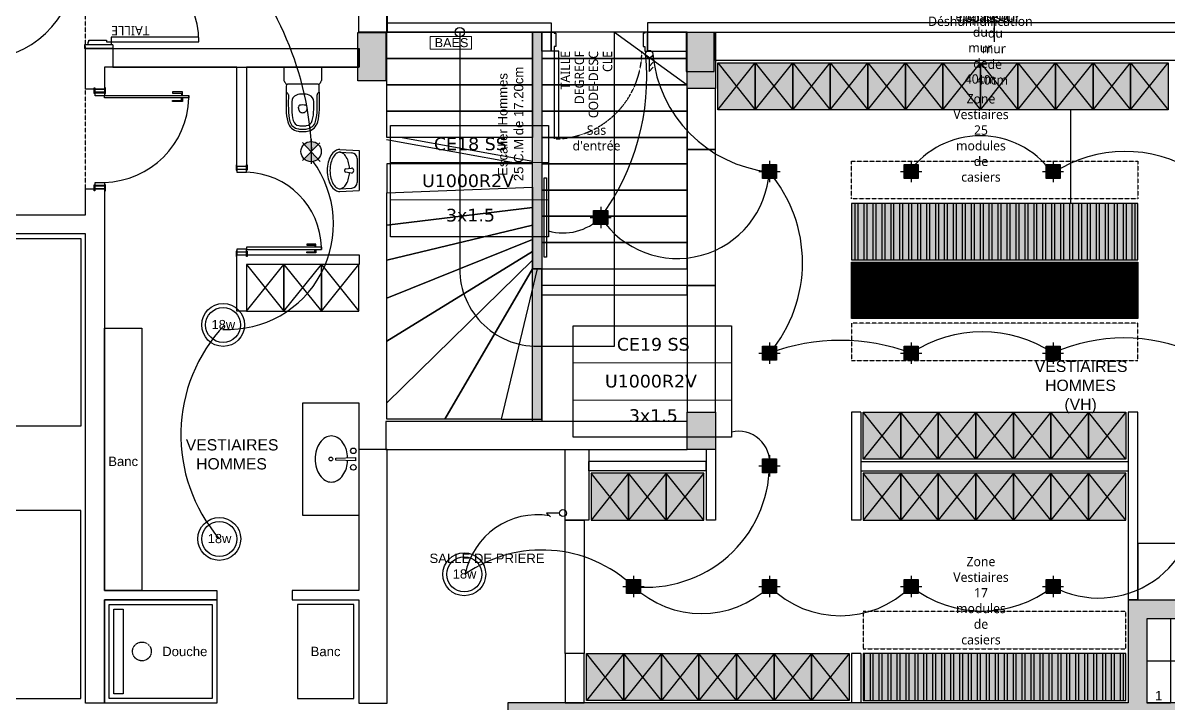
# Model space of a CAD drawing. Header units: millimetres. Extents: x 31778 to 54642, y 18502 to 28743.
# Drawn here: x 36589 to 37809, y 19687 to 20412 of the extents above; entities that cross this region are included whole.
import ezdxf
from ezdxf.enums import TextEntityAlignment as Align

# ---------------------------------------------------------------- set-up
doc = ezdxf.new("R2010")
doc.units = ezdxf.units.MM
doc.set_wipeout_variables(frame=1)
for name, pattern in [('ACAD_ISO03W100', [30, 12, -18]), ('CACHE', [0.375, 0.25, -0.125]), ('DASHED2', [0.375, 0.25, -0.125]), ('PROJECTION', [0.375, 0.25, -0.125])]:
    doc.linetypes.add(name, pattern=pattern)
doc.layers.add('A-ANNO-050-LEGN', color=4, linetype='Continuous', lineweight=5)
doc.layers.add('STRUCTURE POUTRES', color=5, linetype='ACAD_ISO03W100', lineweight=20)
for name, color, linetype in [('BS', 1, 'Continuous'), ('CIRCUITS ECLAIRAGE', 1, 'Continuous'), ('eclairage vision', 1, 'Continuous'), ('MUR BAS', 7, 'Continuous'), ('Plan Archi', 8, 'Continuous')]:
    doc.layers.add(name, color=color, linetype=linetype)
doc.styles.add('0-TEXT-ANNO', font='', dxfattribs={"height": 2.5})
doc.styles.add('0-TEXT-BASE', font='')
doc.styles.get("Standard").update_dxf_attribs({"font": 'arial.ttf'})
doc.styles.add('STD', font='arial.ttf')
doc.styles.add('Verdana', font='verdana.ttf')
doc.styles.get('0-TEXT-ANNO').set_extended_font_data('Roboto Light')
doc.styles.get('0-TEXT-BASE').set_extended_font_data('Roboto Light')

# ---------------------------------------------------------------- blocks, each defined once
blk = doc.blocks.new('RANG_VEST')
at = {"true_color": 0xffffff}
h = blk.add_hatch(color=7, dxfattribs=at)
h.dxf.hatch_style = 1
h.paths.add_polyline_path([(0.5, -0.4), (0.5, 0), (0, 0), (0, -0.4)])
blk.add_lwpolyline([(0.5, -0.4), (0.5, 0), (0, 0), (0, -0.4)], close=True)
blk.add_lwpolyline([(0, 0), (0.5, -0.4), (0.5, 0), (0, -0.4)])
blk = doc.blocks.new('SPOT-NORMAL')
at = {"true_color": 0xffffff}
h = blk.add_hatch(color=7, dxfattribs=at)
h.dxf.hatch_style = 1
h.paths.add_polyline_path([(-0.075, 0.075), (0.075, 0.075), (0.075, -0.075), (-0.075, -0.075)])
h = blk.add_hatch(color=256)
h.dxf.hatch_style = 1
edge = h.paths.add_edge_path()
edge.add_arc((0, 0), 0.0273, 0, 360)
for points in [[(-0.113, 0), (0.113, 0)], [(0, 0.113), (0, -0.113)]]:
    blk.add_lwpolyline(points)
at = {"flags": 128}
for points in [[(-0.075, 0.075), (0.075, 0.075), (0.075, -0.075), (-0.075, -0.075)], [(-0.061, 0.061), (0.061, 0.061), (0.061, -0.061), (-0.061, -0.061)]]:
    blk.add_lwpolyline(points, close=True, dxfattribs=at)
blk.add_circle((0, 0), 0.0273)
blk = doc.blocks.new('18w')
at = {"layer": 'MUR BAS', "color": 1}
for radius in [46.6, 38.1]:
    blk.add_circle((54837.7, -12071.2), radius, dxfattribs=at)
at = {"layer": 'MUR BAS', "color": 1, "insert": (54812.6, -12060.4), "char_height": 20, "attachment_point": 1}
blk.add_mtext_dynamic_manual_height_columns('18w', width=53.485, gutter_width=100, heights=[0], dxfattribs=at)
blk = doc.blocks.new('etanche')
at = {"layer": 'eclairage vision'}
h = blk.add_hatch(color=3, dxfattribs=at)
h.paths.add_polyline_path([(54736.2, -12067.7), (54736.2, -12078.5), (54736.2, -12078.6), (54743.8, -12070.9, 0.196209)])
h.paths.add_polyline_path([(54736.2, -12067.7, 0.190517), (54728.8, -12070.6), (54736.2, -12078.5)])
h.paths.add_polyline_path([(54736.1, -12089.4, 0.192665), (54743.6, -12086.4), (54736.2, -12078.6), (54736.2, -12078.6)])
h.paths.add_polyline_path([(54736.2, -12078.6), (54728.6, -12086.3, 0.194568), (54736.1, -12089.4)])
at = {"layer": 'eclairage vision', "color": 3}
for p, q in [((54745.4, -12069.3), (54727, -12087.9)), ((54727.1, -12068.8), (54746, -12089)), ((54736.2, -12065.5), (54736.1, -12091.6))]:
    blk.add_line(p, q, dxfattribs=at)
blk.add_circle((54736.2, -12078.6), 10.8, dxfattribs=at)
blk = doc.blocks.new('interrupteur simple allumage')
at = {"color": 3}
for p, q in [((0, -27473), (-13941, -42319)), ((0, -73626), (0, -27473))]:
    blk.add_line(p, q, dxfattribs=at)
blk.add_circle((0, -85871), 12245, dxfattribs=at)
blk = doc.blocks.new('BS')
at = {"layer": 'BS', "color": 5, "lineweight": 20}
blk.add_lwpolyline([(-0.073, 0.734), (0.373, 0.734), (0.373, -0.74), (-0.073, -0.74)], close=True, dxfattribs=at)
at = {"layer": 'BS', "insert": (-0.014, -0.574), "char_height": 0.3211, "width": 1.19868, "attachment_point": 1, "rotation": 90, "style": 'STD'}
blk.add_mtext('BAES', dxfattribs=at)
blk = doc.blocks.new('ETIQ ECL')
at = {"color": 6, "linetype": 'ByBlock'}
blk.add_lwpolyline([(-28.09, 19.8), (28.09, 19.8), (28.09, -19.8), (-28.09, -19.8)], close=True, dxfattribs=at)
at = {"layer": 'STRUCTURE POUTRES', "color": 6, "linetype": 'ByBlock'}
for points in [[(-28.09, 19.8), (28.09, 19.8), (28.09, 6.6), (-28.09, 6.6)], [(-28.09, 6.6), (28.09, 6.6), (28.09, -6.6), (-28.09, -6.6)], [(-28.09, -6.6), (28.09, -6.6), (28.09, -19.8), (-28.09, -19.8)]]:
    blk.add_lwpolyline(points, close=True, dxfattribs=at)
at = {"layer": 'STRUCTURE POUTRES', "color": 6, "linetype": 'ByBlock', "style": 'Verdana'}
for tag, p in [('CIRCUIT', (0.33, 10.99)), ('CABLE', (-0.49, -2.08)), ('SECTION', (0.37, -14.32))]:
    blk.add_attdef(tag, text='', height=4.5, dxfattribs=at).set_placement(p, align=Align.CENTER)
blk = doc.blocks.new('interrupteur double allumage')
at = {"color": 3}
for p, q in [((0, -22224), (-14057, -37194)), ((0, -38373), (-14057, -53343)), ((0, -68763), (0, -22224))]:
    blk.add_line(p, q, dxfattribs=at)
blk.add_circle((0, -81109), 12347, dxfattribs=at)

msp = doc.modelspace()

# ---------------------------------------------------------------- hatches: boundary and pattern name
at = {"layer": 'Plan Archi'}
h = msp.add_hatch(color=256, dxfattribs=at)
h.dxf.hatch_style = 1
h.paths.add_polyline_path([(36975.508, 20401.33), (36975.508, 20349.83), (36945.508, 20349.83), (36945.508, 20401.33)])
h = msp.add_hatch(color=256, dxfattribs=at)
h.dxf.hatch_style = 1
h.paths.add_polyline_path([(37131.66, 20401.574), (37141.66, 20401.574), (37141.66, 20149.574), (37131.66, 20149.574)])
h = msp.add_hatch(color=256, dxfattribs=at)
h.dxf.hatch_style = 1
h.paths.add_polyline_path([(37295.508, 20401.33), (37295.508, 20359.83), (37325.508, 20359.83), (37325.508, 20401.33)])
h = msp.add_hatch(color=252, dxfattribs=at)
h.dxf.hatch_style = 1
h.paths.add_polyline_path([(37296.66, 20401.574), (37326.66, 20401.574), (37326.66, 20341.574), (37296.66, 20341.574)])
at = {"layer": 'Plan Archi', "true_color": 0xffffff}
h = msp.add_hatch(color=7, dxfattribs=at)
h.dxf.hatch_style = 1
h.paths.add_polyline_path([(37471.669, 20219.283), (37471.669, 20159.283), (37776.669, 20159.283), (37776.669, 20219.283)])
at = {"layer": 'Plan Archi'}
h = msp.add_hatch(dxfattribs=at)
h.set_pattern_fill('ANSI32', color=256, angle=45)
h.set_pattern_definition([(90, (37656.67, 20169.283), (-9.525, 0), []), (90, (37659.845, 20172.458), (-9.525, 0), [])])
h.paths.add_polyline_path([(37471.669, 20219.283), (37471.669, 20159.283), (37776.669, 20159.283), (37776.669, 20219.283)])
h = msp.add_hatch(color=256, dxfattribs=at)
h.dxf.hatch_style = 1
h.paths.add_polyline_path([(37131.66, 20149.574), (37141.66, 20149.574), (37141.66, 19986.992), (37131.66, 19986.992)])
at = {"layer": 'Plan Archi', "true_color": 0xffffff}
h = msp.add_hatch(color=7, dxfattribs=at)
h.dxf.hatch_style = 1
h.paths.add_polyline_path([(37471.669, 20096.783), (37471.669, 20156.783), (37776.669, 20156.783), (37776.669, 20096.783)])
at = {"layer": 'Plan Archi'}
h = msp.add_hatch(dxfattribs=at)
h.set_pattern_fill('ANSI32', color=256, scale=0.01, angle=45)
h.set_pattern_definition([(90, (-38420.91723, -5836.34113), (-0.09525, 0), []), (90, (-38420.88548, -5836.30938), (-0.09525, 0), [])])
h.paths.add_polyline_path([(37471.669, 20096.783), (37471.669, 20156.783), (37776.669, 20156.783), (37776.669, 20096.783)])
h = msp.add_hatch(color=252, dxfattribs=at)
h.dxf.hatch_style = 1
h.paths.add_polyline_path([(37296.66, 19996.992), (37326.66, 19996.992), (37326.66, 19956.992), (37296.66, 19956.992)])
h = msp.add_hatch(color=252, dxfattribs=at)
h.dxf.hatch_style = 1
h.paths.add_polyline_path([(38621.669, 19797.01), (37766.669, 19797.01), (37766.669, 19687.189), (37105.534, 19687.189), (37105.534, 19657.189), (38621.669, 19657.189), (38621.669, 19687.189), (37786.669, 19687.189), (37786.669, 19777.01), (38621.669, 19777.01)])
at = {"layer": 'Plan Archi', "true_color": 0xffffff}
h = msp.add_hatch(color=7, dxfattribs=at)
h.dxf.hatch_style = 1
h.paths.add_polyline_path([(37484.169, 19739.689), (37484.169, 19689.689), (37764.169, 19689.689), (37764.169, 19739.689)])
at = {"layer": 'Plan Archi'}
h = msp.add_hatch(dxfattribs=at)
h.set_pattern_fill('ANSI32', color=256, angle=45)
h.set_pattern_definition([(90, (37644.17, 19689.689), (-9.525, 0), []), (90, (37647.345, 19692.864), (-9.525, 0), [])])
h.paths.add_polyline_path([(37484.169, 19739.689), (37484.169, 19689.689), (37764.169, 19689.689), (37764.169, 19739.689)])

# ---------------------------------------------------------------- linework, layer by layer
at = {"layer": 'CIRCUITS ECLAIRAGE', "color": 6}
for centre, radius, start, end in [((36552.393, 20259.906), 344.628, 2.591154, 43.315065), ((36541.06, 20476.061), 104.209, 255.377963, 340.334644), ((37002.326, 20353.393), 251.101, 323.587159, 5.721973), ((37398.601, 20391.55), 139.291, 185.486519, 263.913899), ((37608.982, 20197.04), 94.234, 36.692622, 143.307378), ((37763.42, 20134.159), 140.459, 57.822882, 122.920238), ((36807.206, 20197.452), 112.435, 267.281195, 36.572471), ((37286.003, 20258.586), 97.987, 213.614668, 356.757497), ((37269.833, 20156.103), 149.645, 319.876406, 40.376387), ((37164.146, 20245.112), 57.296, 254.454107, 314.635405), ((36927.468, 19972.799), 170.48, 136.704234, 220.581324), ((37610.945, 19945.653), 136.779, 56.465697, 123.534303), ((37459.822, 19858.202), 215.168, 69.440777, 110.559223), ((37762.069, 19893.528), 182.514, 65.543374, 114.456626), ((37351.493, 19943.525), 32.982, 353.450768, 103.646942), ((37253.225, 19941.528), 131.047, 263.932364, 359.228246), ((37137.082, 19809.045), 78.596, 80.612751, 168.844422), ((37141.694, 19707.933), 142.157, 46.59736, 125.090742), ((37311.817, 19888.049), 105.6, 226.684404, 313.315571), ((37459.822, 19887.481), 107.359, 225.265283, 314.734717), ((37610.945, 19907.336), 122.265, 231.828478, 308.171522)]:
    msp.add_arc(centre, radius, start, end, dxfattribs=at)
at = {"layer": 'Plan Archi'}
for p, q in [((36946.632, 20401.33), (36946.632, 20581.33)), ((36946.817, 20401.571), (36946.817, 20581.571)), ((36976.632, 20401.33), (36976.632, 20581.33)), ((36976.817, 20581.571), (36976.817, 20401.571)), ((36976.817, 20401.574), (36976.817, 20411.574)), ((36976.817, 20411.574), (37151.66, 20411.574)), ((37151.66, 20411.574), (37151.66, 20401.574)), ((38101.669, 20411.574), (37254.46, 20411.574)), ((37254.46, 20411.574), (37254.46, 20401.574)), ((37624.129, 20391.574), (37624.129, 20417.149)), ((36976.817, 20401.571), (36946.817, 20401.571)), ((37151.66, 20401.574), (36976.817, 20401.574)), ((37141.66, 20401.574), (37151.66, 20401.574)), ((37141.66, 20381.574), (37141.66, 20401.574)), ((37151.66, 20401.574), (37151.66, 20381.574)), ((37254.46, 20401.574), (38091.669, 20401.574)), ((37296.66, 20401.574), (37254.46, 20401.574)), ((37254.46, 20401.574), (37254.46, 20381.574)), ((37296.66, 20381.574), (37296.66, 20401.574)), ((37326.66, 20401.574), (37884.129, 20401.574)), ((37326.66, 20371.574), (37326.66, 20401.574)), ((36654.384, 20388.34), (36654.384, 20384.34)), ((36655.508, 20340.857), (36655.508, 20384.34)), ((36655.508, 20384.34), (36946.898, 20384.34)), ((36681.508, 20388.34), (36659.508, 20388.34)), ((36684.384, 20388.34), (36684.384, 20384.34)), ((36684.384, 20384.33), (36946.632, 20384.33)), ((36946.898, 20384.34), (36946.898, 20364.34)), ((37151.66, 20381.574), (37141.66, 20381.574)), ((37254.46, 20381.574), (37296.66, 20381.574)), ((37884.129, 20371.574), (37326.66, 20371.574)), ((36816.817, 20364.34), (36675.508, 20364.34)), ((36816.817, 20364.34), (36675.508, 20364.34)), ((36675.508, 20364.34), (36675.508, 20340.857)), ((36684.384, 20364.33), (36946.632, 20364.33)), ((36816.817, 20258.634), (36816.817, 20364.34)), ((36826.817, 20364.34), (36826.817, 20258.634)), ((36946.898, 20364.34), (36826.817, 20364.34)), ((36866.898, 20364.34), (36866.898, 20350.24)), ((36866.898, 20364.34), (36906.898, 20364.34)), ((36906.898, 20364.34), (36906.898, 20350.24)), ((36903.298, 20346.34), (36870.498, 20346.34)), ((36675.508, 20340.857), (36655.508, 20340.857)), ((36664.439, 20336.271), (36664.439, 20342.539)), ((36664.439, 20342.539), (36665.355, 20342.539)), ((36665.355, 20336.271), (36664.439, 20336.271)), ((36665.355, 20342.539), (36665.355, 20336.271)), ((36665.508, 20337.647), (36665.508, 20340.857)), ((36665.508, 20340.857), (36675.508, 20340.857)), ((36675.508, 20337.647), (36665.508, 20337.647)), ((36665.508, 20333.978), (36665.508, 20337.188)), ((36665.508, 20337.188), (36675.508, 20337.188)), ((36675.508, 20333.978), (36665.508, 20333.978)), ((36675.508, 20340.857), (36675.508, 20333.978)), ((36675.508, 20340.704), (36675.508, 20336.424)), ((36675.508, 20337.188), (36675.508, 20333.978)), ((36675.508, 20334.298), (36765.52, 20334.298)), ((36675.508, 20331.656), (36675.508, 20334.298)), ((36676.577, 20342.539), (36675.661, 20342.539)), ((36675.661, 20342.539), (36675.661, 20336.271)), ((36675.661, 20336.271), (36676.577, 20336.271)), ((36676.577, 20336.271), (36676.577, 20342.539)), ((36758.806, 20338.254), (36748.079, 20338.254)), ((36748.079, 20338.254), (36748.079, 20336.882)), ((36748.079, 20336.882), (36757.677, 20336.882)), ((36757.677, 20336.882), (36757.677, 20334.379)), ((36758.806, 20334.46), (36758.806, 20338.254)), ((36765.52, 20334.298), (36765.52, 20331.656)), ((36765.52, 20331.656), (36765.52, 20334.298)), ((36871.012, 20336.44), (36869.258, 20338.193)), ((36902.785, 20336.44), (36904.538, 20338.193)), ((37326.66, 20341.574), (37296.66, 20341.574)), ((37296.66, 20341.574), (37296.66, 20276.574)), ((37326.66, 20276.574), (37326.66, 20341.574)), ((36765.52, 20331.656), (36675.508, 20331.656)), ((36748.079, 20329.072), (36757.677, 20329.072)), ((36748.079, 20327.7), (36748.079, 20329.072)), ((36758.806, 20327.7), (36748.079, 20327.7)), ((36757.677, 20329.072), (36757.677, 20331.575)), ((36758.806, 20331.494), (36758.806, 20327.7)), ((36882.198, 20320.64), (36882.198, 20321.91)), ((36891.598, 20320.64), (36891.598, 20321.91)), ((37705.001, 20319.074), (37705.001, 20219.283)), ((36926.365, 20276.84), (36946.898, 20275.705)), ((36926.365, 20273.84), (36939.229, 20273.129)), ((36946.898, 20275.705), (36946.898, 20232.975)), ((37296.66, 20276.574), (37326.66, 20276.574)), ((37326.66, 20276.574), (37296.66, 20276.574)), ((37296.66, 20276.574), (37296.66, 20131.992)), ((37326.66, 20131.992), (37326.66, 20276.574)), ((36816.681, 20260.4), (36815.866, 20260.4)), ((36815.866, 20260.4), (36815.866, 20254.829)), ((36816.681, 20254.829), (36816.681, 20260.4)), ((36826.953, 20260.4), (36827.767, 20260.4)), ((36826.953, 20254.829), (36826.953, 20260.4)), ((36827.767, 20260.4), (36827.767, 20254.829)), ((36944.898, 20267.138), (36944.898, 20241.542)), ((36815.866, 20254.829), (36816.681, 20254.829)), ((36826.817, 20258.634), (36816.817, 20258.634)), ((36826.817, 20258.634), (36816.817, 20258.634)), ((36816.817, 20258.634), (36816.817, 20255.78)), ((36816.817, 20255.78), (36826.817, 20255.78)), ((36826.817, 20255.372), (36816.817, 20255.372)), ((36816.817, 20255.372), (36816.817, 20252.519)), ((36816.817, 20252.519), (36826.817, 20252.519)), ((36826.817, 20255.78), (36826.817, 20258.634)), ((36826.817, 20252.519), (36826.817, 20255.372)), ((36827.767, 20254.829), (36826.953, 20254.829)), ((36931.61, 20253.626), (36931.61, 20255.111)), ((36938.705, 20251.677), (36932.458, 20252.638)), ((36932.467, 20256.101), (36938.705, 20257.003)), ((36946.898, 20254.341), (36946.898, 20254.341)), ((36946.898, 20254.341), (36946.898, 20254.341)), ((36946.899, 20254.341), (36946.898, 20254.341)), ((36946.899, 20254.341), (36946.898, 20254.341)), ((36946.899, 20254.341), (36946.898, 20254.341)), ((36946.898, 20254.341), (36946.898, 20254.341)), ((36946.899, 20254.341), (36946.898, 20254.341)), ((36946.899, 20254.341), (36946.898, 20254.341)), ((36946.898, 20254.341), (36946.898, 20254.341)), ((36946.898, 20254.341), (36946.898, 20254.341)), ((36946.898, 20254.341), (36946.898, 20254.341)), ((36946.898, 20254.341), (36946.898, 20254.341)), ((36946.898, 20254.341), (36946.898, 20254.341)), ((36946.898, 20254.341), (36946.898, 20254.341)), ((36946.898, 20254.341), (36946.898, 20254.341)), ((36946.898, 20254.341), (36946.898, 20254.341)), ((36946.898, 20254.341), (36946.898, 20254.341)), ((36946.898, 20254.341), (36946.898, 20254.341)), ((36946.898, 20254.341), (36946.898, 20254.341)), ((36946.898, 20254.341), (36946.898, 20254.341)), ((36946.898, 20254.341), (36946.898, 20254.341)), ((36946.898, 20254.341), (36946.898, 20254.341)), ((36946.898, 20254.341), (36946.898, 20254.341)), ((36946.898, 20254.341), (36946.898, 20254.341)), ((36946.898, 20254.341), (36946.898, 20254.34)), ((36946.898, 20254.341), (36946.898, 20254.34)), ((36946.898, 20254.34), (36946.898, 20254.341)), ((36946.898, 20254.341), (36946.898, 20254.341)), ((36946.898, 20254.341), (36946.898, 20254.341)), ((36946.899, 20254.34), (36946.898, 20254.34)), ((36946.899, 20254.34), (36946.898, 20254.34)), ((36946.898, 20254.34), (36946.898, 20254.34)), ((36946.898, 20254.34), (36946.898, 20254.34)), ((36946.898, 20254.34), (36946.898, 20254.34)), ((36946.898, 20254.34), (36946.898, 20254.34)), ((36946.898, 20254.34), (36946.898, 20254.34)), ((36946.899, 20254.34), (36946.898, 20254.34)), ((36946.898, 20254.34), (36946.898, 20254.34)), ((36946.898, 20254.34), (36946.898, 20254.34)), ((36946.898, 20254.34), (36946.898, 20254.34)), ((36946.898, 20254.34), (36946.898, 20254.34)), ((36946.898, 20254.34), (36946.898, 20254.34)), ((36946.898, 20254.34), (36946.898, 20254.34)), ((36946.899, 20254.341), (36946.899, 20254.341)), ((36946.899, 20254.341), (36946.899, 20254.341)), ((36946.899, 20254.341), (36946.899, 20254.341)), ((36946.899, 20254.341), (36946.899, 20254.341)), ((36946.899, 20254.341), (36946.899, 20254.341)), ((36946.899, 20254.341), (36946.899, 20254.34)), ((36946.899, 20254.341), (36946.899, 20254.341)), ((36946.899, 20254.34), (36946.899, 20254.34)), ((36655.508, 20207.007), (36655.508, 20234.776)), ((36655.508, 20234.776), (36675.508, 20234.776)), ((36664.439, 20232.789), (36664.439, 20239.057)), ((36664.439, 20239.057), (36665.355, 20239.057)), ((36665.355, 20239.057), (36665.355, 20232.789)), ((36665.508, 20238.446), (36665.508, 20241.656)), ((36665.508, 20241.656), (36675.508, 20241.656)), ((36675.508, 20238.446), (36665.508, 20238.446)), ((36665.508, 20234.776), (36665.508, 20237.987)), ((36665.508, 20237.987), (36675.508, 20237.987)), ((36675.508, 20234.776), (36665.508, 20234.776)), ((36675.508, 20241.656), (36675.508, 20238.446)), ((36675.508, 20237.987), (36675.508, 20234.776)), ((36675.508, 20234.776), (36675.508, 19807.007)), ((36676.577, 20239.057), (36675.661, 20239.057)), ((36675.661, 20239.057), (36675.661, 20232.789)), ((36676.577, 20232.789), (36676.577, 20239.057)), ((36926.365, 20234.84), (36939.229, 20235.551)), ((37144.16, 20246.574), (37146.66, 20246.574)), ((37144.16, 20161.992), (37144.16, 20246.574)), ((37146.66, 20246.574), (37146.66, 20161.992)), ((36665.355, 20232.789), (36664.439, 20232.789)), ((36675.661, 20232.789), (36676.577, 20232.789)), ((36926.365, 20231.84), (36946.898, 20232.975)), ((36374.742, 20207.007), (36655.508, 20207.007)), ((36655.508, 20187.007), (36344.742, 20187.007)), ((36655.508, 19687.007), (36655.508, 20187.007)), ((36900.86, 20176.035), (36891.324, 20176.035)), ((36891.324, 20176.035), (36891.324, 20174.815)), ((36891.324, 20174.815), (36899.856, 20174.815)), ((36899.856, 20174.815), (36899.856, 20172.591)), ((36900.86, 20172.662), (36900.86, 20176.035)), ((36816.681, 20168.417), (36815.866, 20168.417)), ((36815.866, 20168.417), (36815.866, 20162.845)), ((36815.866, 20162.845), (36816.681, 20162.845)), ((36816.681, 20162.845), (36816.681, 20168.417)), ((36826.817, 20170.455), (36816.817, 20170.455)), ((36816.817, 20170.455), (36816.817, 20167.601)), ((36816.817, 20167.601), (36826.817, 20167.601)), ((36826.817, 20167.194), (36816.817, 20167.194)), ((36816.817, 20167.194), (36816.817, 20164.34)), ((36816.817, 20164.34), (36826.817, 20164.34)), ((36816.817, 20104.34), (36816.817, 20164.34)), ((36816.817, 20164.34), (36946.898, 20164.34)), ((36906.827, 20172.519), (36826.817, 20172.519)), ((36826.817, 20172.519), (36826.817, 20170.17)), ((36826.817, 20167.601), (36826.817, 20170.455)), ((36826.817, 20164.34), (36826.817, 20170.455)), ((36826.817, 20170.17), (36906.827, 20170.17)), ((36826.817, 20164.476), (36826.817, 20168.281)), ((36826.953, 20168.417), (36827.767, 20168.417)), ((36826.953, 20162.845), (36826.953, 20168.417)), ((36827.767, 20162.845), (36826.953, 20162.845)), ((36827.767, 20168.417), (36827.767, 20162.845)), ((36891.324, 20167.873), (36899.856, 20167.873)), ((36891.324, 20166.653), (36891.324, 20167.873)), ((36900.86, 20166.653), (36891.324, 20166.653)), ((36899.856, 20167.873), (36899.856, 20170.098)), ((36900.86, 20170.026), (36900.86, 20166.653)), ((36906.827, 20170.17), (36906.827, 20172.519)), ((36906.827, 20172.519), (36906.827, 20170.17)), ((36946.898, 20164.34), (36946.898, 20154.34)), ((37146.66, 20161.992), (37144.16, 20161.992)), ((36946.898, 20154.34), (36826.817, 20154.34)), ((36826.817, 20154.34), (36826.817, 20104.34)), ((37131.66, 20149.574), (37141.66, 20149.574)), ((37131.66, 19986.992), (37131.66, 20149.574)), ((37141.66, 20149.574), (37141.66, 19986.992)), ((37296.66, 20131.992), (37141.66, 20131.992)), ((37141.66, 20131.992), (37141.66, 20121.992)), ((37296.66, 20121.992), (37296.66, 20131.992)), ((37326.66, 20131.992), (37296.66, 20131.992)), ((37296.66, 20131.992), (37296.66, 19996.992)), ((37296.66, 20131.992), (37326.66, 20131.992)), ((37326.66, 19996.992), (37326.66, 20131.992)), ((37141.66, 20121.992), (37296.66, 20121.992)), ((36826.817, 20104.34), (36816.817, 20104.34)), ((36675.508, 19807.007), (36675.508, 20086.571)), ((36675.508, 20086.571), (36715.508, 20086.571)), ((36715.508, 20086.571), (36715.508, 19807.007)), ((36886.817, 19887.007), (36886.817, 20007.007)), ((36886.817, 20007.007), (36946.817, 20007.007)), ((36946.817, 20007.007), (36946.817, 19887.007)), ((37296.66, 19996.992), (37326.66, 19996.992)), ((37471.669, 19996.992), (37471.669, 19881.992)), ((37481.669, 19996.992), (37481.669, 19881.992)), ((37776.669, 19996.992), (37766.669, 19996.992)), ((37766.669, 19996.992), (37766.669, 19797.01)), ((37776.669, 19797.01), (37776.669, 19996.992)), ((37296.66, 19986.992), (36975.534, 19986.992)), ((36975.534, 19986.992), (36975.534, 19956.992)), ((37141.66, 19986.992), (37131.66, 19986.992)), ((37296.66, 19956.992), (37296.66, 19986.992)), ((36976.817, 19957.004), (36946.817, 19957.004)), ((36946.817, 19957.004), (36946.817, 19807.007)), ((36975.534, 19956.992), (37296.66, 19956.992)), ((36976.817, 19687.007), (36976.817, 19957.004)), ((37166.669, 19956.992), (37191.66, 19956.992)), ((37166.669, 19881.992), (37166.669, 19956.992)), ((37191.66, 19956.992), (37191.66, 19881.992)), ((37316.66, 19956.992), (37316.66, 19881.992)), ((37326.66, 19956.992), (37326.66, 19881.992)), ((36922.1, 19948.063), (36943.06, 19948.722)), ((36922.1, 19945.688), (36922.1, 19948.063)), ((36943.06, 19945.028), (36922.1, 19945.688)), ((36943.06, 19948.722), (36943.06, 19945.028)), ((37316.66, 19944.492), (37191.66, 19944.492)), ((37481.669, 19944.492), (37766.669, 19944.492)), ((37316.66, 19934.492), (37191.66, 19934.492)), ((37481.669, 19934.492), (37766.669, 19934.492)), ((36946.817, 19887.007), (36886.817, 19887.007)), ((37191.66, 19881.992), (37166.669, 19881.992)), ((37166.669, 19739.689), (37166.669, 19881.992)), ((37166.669, 19881.992), (37186.669, 19881.992)), ((37186.669, 19881.992), (37186.669, 19739.689)), ((36675.508, 19807.007), (36795.508, 19807.007)), ((36715.508, 19807.007), (36675.508, 19807.007)), ((36675.508, 19797.007), (36675.508, 19687.007)), ((36795.508, 19797.007), (36675.508, 19797.007)), ((36675.508, 19687.007), (36675.508, 19797.007)), ((36675.508, 19797.007), (36795.508, 19797.007)), ((36795.508, 19807.007), (36795.508, 19797.007)), ((36795.508, 19797.007), (36795.508, 19687.007)), ((36946.817, 19807.007), (36875.508, 19807.007)), ((36875.508, 19807.007), (36875.508, 19797.007)), ((36875.508, 19797.007), (36946.817, 19797.007)), ((36946.817, 19797.007), (36946.817, 19687.007)), ((37766.669, 19797.01), (37776.669, 19797.01)), ((36680.508, 19692.007), (36680.508, 19792.007)), ((36680.508, 19792.007), (36790.508, 19792.007)), ((36685.508, 19697.007), (36685.508, 19787.007)), ((36685.508, 19787.007), (36695.508, 19787.007)), ((36695.508, 19787.007), (36695.508, 19697.007)), ((36790.508, 19792.007), (36790.508, 19692.007)), ((36941.203, 19792.007), (36881.203, 19792.007)), ((36881.203, 19792.007), (36881.203, 19692.007)), ((36941.203, 19692.007), (36941.203, 19792.007)), ((37186.669, 19739.689), (37166.669, 19739.689)), ((37166.669, 19739.689), (37166.669, 19687.189)), ((37186.669, 19739.689), (37166.669, 19739.689)), ((37186.669, 19687.189), (37186.669, 19739.689)), ((37471.669, 19739.689), (37471.669, 19687.189)), ((37481.669, 19739.689), (37481.669, 19687.189)), ((36675.508, 19687.007), (36655.508, 19687.007)), ((36795.508, 19687.007), (36675.508, 19687.007)), ((36790.508, 19692.007), (36680.508, 19692.007)), ((36695.508, 19697.007), (36685.508, 19697.007)), ((36881.203, 19692.007), (36941.203, 19692.007)), ((36946.817, 19687.007), (36976.817, 19687.007)), ((37166.669, 19687.189), (37186.669, 19687.189))]:
    msp.add_line(p, q, dxfattribs=at)
at = {"layer": 'Plan Archi', "linetype": 'DASHED2'}
for p, q in [((36655.508, 20207.007), (36655.508, 20544.34)), ((36374.742, 20207.007), (36655.508, 20207.007))]:
    msp.add_line(p, q, dxfattribs=at)
at = {"layer": 'Plan Archi', "linetype": 'Continuous'}
for p, q in [((36946.632, 20401.33), (36976.632, 20401.33)), ((36684.384, 20388.34), (36654.384, 20388.34)), ((36684.384, 20384.34), (36654.384, 20384.34)), ((36684.384, 20384.33), (36684.384, 20364.33)), ((36946.632, 20384.33), (36946.632, 20364.33)), ((37481.669, 19996.992), (37471.669, 19996.992)), ((37326.66, 19956.992), (37316.66, 19956.992)), ((37191.66, 19934.492), (37191.66, 19944.492)), ((37316.66, 19934.492), (37316.66, 19944.492)), ((37481.669, 19944.492), (37481.669, 19934.492)), ((37766.669, 19944.492), (37766.669, 19934.492)), ((37326.66, 19881.992), (37316.66, 19881.992)), ((37481.669, 19881.992), (37471.669, 19881.992)), ((37481.669, 19739.689), (37471.669, 19739.689)), ((37481.669, 19687.189), (37471.669, 19687.189))]:
    msp.add_line(p, q, dxfattribs=at)
at = {"layer": 'Plan Archi', "color": 252}
for p, q in [((37151.66, 20382.874), (37151.66, 20400.274)), ((37254.46, 20382.874), (37254.46, 20400.274))]:
    msp.add_line(p, q, dxfattribs=at)
at = {"layer": 'Plan Archi', "linetype": 'PROJECTION'}
for p, q in [((37471.669, 20224.283), (37471.669, 20264.283)), ((37471.669, 20264.283), (37776.669, 20264.283)), ((37776.669, 20264.283), (37776.669, 20224.283)), ((37776.669, 20224.283), (37471.669, 20224.283)), ((37471.669, 20091.783), (37471.669, 20051.783)), ((37776.669, 20091.783), (37471.669, 20091.783)), ((37776.669, 20051.783), (37776.669, 20091.783)), ((37471.669, 20051.783), (37776.669, 20051.783)), ((37484.169, 19784.689), (37484.169, 19744.689)), ((37764.169, 19784.689), (37484.169, 19784.689)), ((37764.169, 19744.689), (37764.169, 19784.689)), ((37484.169, 19744.689), (37764.169, 19744.689))]:
    msp.add_line(p, q, dxfattribs=at)
at = {"layer": 'Plan Archi'}
for points in [[(36776.078, 20396.34), (36682.808, 20396.34), (36682.808, 20391.34), (36776.212, 20391.34)], [(36659.508, 20388.34), (36658.208, 20388.34), (36658.208, 20391.34), (36659.008, 20391.34), (36659.008, 20393.14), (36677.808, 20393.14), (36677.808, 20391.34), (36682.808, 20391.34), (36682.808, 20388.34), (36681.508, 20388.34)], [(37117.597, 20261.574), (36976.216, 20287.113)], [(37132.105, 20264.034), (36990.724, 20289.574)], [(36826.817, 20104.34), (36866.817, 20154.34), (36826.817, 20154.34), (36866.817, 20104.34)], [(36866.817, 20104.34), (36906.817, 20154.34), (36866.817, 20154.34), (36906.817, 20104.34)], [(36906.817, 20104.34), (36946.817, 20154.34), (36906.817, 20154.34), (36946.817, 20104.34)], [(37141.66, 20149.574), (37141.66, 19989.574)], [(37786.669, 19732.007), (38476.669, 19732.007)]]:
    msp.add_lwpolyline(points, dxfattribs=at)
for points in [[(36975.508, 20401.33), (36975.508, 20349.83), (36945.508, 20349.83), (36945.508, 20401.33)], [(36976.66, 20401.574), (37131.66, 20401.574), (37131.66, 20373.574), (36976.66, 20373.574)], [(37131.66, 20401.574), (37141.66, 20401.574), (37141.66, 20149.574), (37131.66, 20149.574)], [(37141.66, 20373.574), (37296.66, 20373.574), (37296.66, 20401.574), (37141.66, 20401.574)], [(37295.508, 20401.33), (37295.508, 20359.83), (37325.508, 20359.83), (37325.508, 20401.33)], [(36976.66, 20373.574), (37131.66, 20373.574), (37131.66, 20345.574), (36976.66, 20345.574)], [(37141.66, 20345.574), (37296.66, 20345.574), (37296.66, 20373.574), (37141.66, 20373.574)], [(36976.66, 20345.574), (37131.66, 20345.574), (37131.66, 20317.574), (36976.66, 20317.574)], [(37141.66, 20317.574), (37296.66, 20317.574), (37296.66, 20345.574), (37141.66, 20345.574)], [(36976.66, 20317.574), (37131.66, 20317.574), (37131.66, 20289.574), (36976.66, 20289.574)], [(37141.66, 20289.574), (37296.66, 20289.574), (37296.66, 20317.574), (37141.66, 20317.574)], [(37141.66, 20261.574), (37296.66, 20261.574), (37296.66, 20289.574), (37141.66, 20289.574)], [(36976.66, 20261.574), (36976.66, 20230.458), (37131.66, 20236.684), (37131.66, 20261.574)], [(37141.66, 20233.574), (37296.66, 20233.574), (37296.66, 20261.574), (37141.66, 20261.574)], [(37131.66, 20236.684), (37131.66, 20214.904), (36976.66, 20196.228), (36976.66, 20230.458)], [(37141.66, 20205.574), (37296.66, 20205.574), (37296.66, 20233.574), (37141.66, 20233.574)], [(37131.66, 20214.904), (37131.66, 20196.234), (36976.66, 20158.882), (36976.66, 20196.228)], [(37471.669, 20219.283), (37471.669, 20159.283), (37776.669, 20159.283), (37776.669, 20219.283)], [(37141.66, 20177.574), (37296.66, 20177.574), (37296.66, 20205.574), (37141.66, 20205.574)], [(37131.66, 20196.234), (37131.66, 20180.674), (36976.66, 20118.42), (36976.66, 20158.882)], [(36650.508, 19982.007), (36570.508, 19982.007), (36570.508, 20182.007), (36650.508, 20182.007)], [(37131.66, 20180.674), (37131.66, 20168.234), (36976.66, 20072.621), (36976.66, 20118.42)], [(37141.66, 20149.574), (37296.66, 20149.574), (37296.66, 20177.574), (37141.66, 20177.574)], [(37131.66, 20168.234), (37131.66, 20158.904), (36976.66, 20006.743), (36976.66, 20072.621)], [(36826.817, 20104.34), (36866.817, 20104.34), (36866.817, 20154.34), (36826.817, 20154.34)], [(36866.817, 20104.34), (36906.817, 20104.34), (36906.817, 20154.34), (36866.817, 20154.34)], [(36906.817, 20104.34), (36946.817, 20104.34), (36946.817, 20154.34), (36906.817, 20154.34)], [(37131.66, 20158.904), (37131.66, 20149.574), (37038.194, 19989.574), (36976.66, 19989.574), (36976.66, 20006.743)], [(37131.66, 20149.574), (37136.66, 20149.574), (37098.267, 19989.574), (37038.194, 19989.574)], [(37136.66, 20149.574), (37098.267, 19989.574), (37141.66, 19989.574), (37141.66, 20149.574)], [(37471.669, 20096.783), (37471.669, 20156.783), (37776.669, 20156.783), (37776.669, 20096.783)], [(36650.508, 19892.007), (36570.508, 19892.007), (36570.508, 19692.007), (36650.508, 19692.007)], [(37786.669, 19777.007), (37811.669, 19777.007), (37811.669, 19687.007), (37786.669, 19687.007)], [(37484.169, 19739.689), (37484.169, 19689.689), (37764.169, 19689.689), (37764.169, 19739.689)]]:
    msp.add_lwpolyline(points, close=True, dxfattribs=at)
for points in [[(37054.16, 20401.574), (37054.16, 20149.547, 0.43199297), (37141.66, 20067.225), (37219.16, 20067.225), (37219.16, 20401.574), (37296.66, 20345.574)], [(36926.365, 20276.84, 0.15251495), (36921.626, 20275.36, 0.10692614), (36916.843, 20270.25, 0.07421288), (36913.999, 20263.355, 0.0608268), (36912.898, 20254.34, 0.0608268), (36913.999, 20245.324, 0.07421288), (36916.843, 20238.43, 0.10692614), (36921.626, 20233.32, 0.15251495), (36926.365, 20231.84, 0.15251495)], [(36936.749, 20256.72, 0.04349981), (36935.818, 20262.634, 0.07421288), (36933.313, 20268.709, 0.10692614), (36929.396, 20272.893, 0.15251495), (36926.365, 20273.84, 0.15251495), (36923.333, 20272.893, 0.10692614), (36919.417, 20268.709, 0.07421288), (36916.911, 20262.634, 0.0608268), (36915.898, 20254.34, 0.0608268), (36916.911, 20246.046, 0.07421288), (36919.417, 20239.971, 0.10692614), (36923.333, 20235.787, 0.15251495), (36926.365, 20234.84, 0.15251495), (36929.396, 20235.787, 0.10692614), (36933.313, 20239.971, 0.07421288), (36935.818, 20246.046, 0.04363091), (36936.75, 20251.977, 0.0608268)], [(36932.223, 19960.004, 0.03211585), (36929.662, 19964.387, 0.10677639), (36923.696, 19969.875, 0.13350961), (36917.4, 19971.586, 0.13350961), (36911.105, 19969.875, 0.10677639), (36905.139, 19964.387, 0.08271162), (36901.454, 19956.746, 0.07119717), (36900.06, 19947.007, 0.07098715)], [(36934.71, 19948.46, 0.06069113), (36933.347, 19956.746, 0.0729366), (36932.251, 19960.004, 0.11633961)], [(36900.06, 19947.007, 0.07119717), (36901.454, 19937.269, 0.08271162), (36905.139, 19929.627, 0.10677639), (36911.105, 19924.14, 0.13350961), (36917.4, 19922.428, 0.13350961), (36923.696, 19924.14, 0.10677639), (36929.662, 19929.627, 0.08271162), (36933.347, 19937.269, 0.05878516), (36934.698, 19945.292, 0.07119717)]]:
    msp.add_lwpolyline(points, format="xyb", dxfattribs=at)
at = {"layer": 'Plan Archi', "color": 252}
for points in [[(37151.66, 20400.274), (37151.66, 20401.574), (37154.66, 20401.574), (37154.66, 20400.774), (37156.46, 20400.774), (37156.46, 20386.574), (37154.66, 20386.574), (37154.66, 20381.574), (37151.66, 20381.574), (37151.66, 20382.874)], [(37254.46, 20400.274), (37254.46, 20401.574), (37251.46, 20401.574), (37251.46, 20400.774), (37249.66, 20400.774), (37249.66, 20386.574), (37251.46, 20386.574), (37251.46, 20381.574), (37254.46, 20381.574), (37254.46, 20382.874)], [(37159.66, 20288.123), (37159.66, 20381.574), (37154.66, 20381.574), (37154.66, 20287.974)]]:
    msp.add_lwpolyline(points, dxfattribs=at)
for points in [[(37296.66, 20401.574), (37326.66, 20401.574), (37326.66, 20341.574), (37296.66, 20341.574)], [(37296.66, 19996.992), (37326.66, 19996.992), (37326.66, 19956.992), (37296.66, 19956.992)], [(38621.669, 19797.01), (37766.669, 19797.01), (37766.669, 19687.189), (37105.534, 19687.189), (37105.534, 19657.189), (38621.669, 19657.189), (38621.669, 19687.189), (37786.669, 19687.189), (37786.669, 19777.01), (38621.669, 19777.01)]]:
    msp.add_lwpolyline(points, close=True, dxfattribs=at)
at = {"layer": 'Plan Archi'}
for centre, radius in [((37054.16, 20401.574), 5), ((36940.816, 19955.735), 2.962), ((36916.817, 19947.007), 1.975), ((36940.816, 19938.061), 2.962)]:
    msp.add_circle(centre, radius, dxfattribs=at)
at = {"layer": 'Plan Archi', "linetype": 'CACHE', "ltscale": 0.5}
msp.add_circle((36715.508, 19742.007), 10, dxfattribs=at)
at = {"layer": 'Plan Archi'}
for centre, radius, start, end in [((36682.808, 20391.34), 93.404, 0, 90), ((36868.798, 20350.24), 1.9, 180, 235.062764), ((36867.138, 20347.863), 1, 16.21522, 55.062764), ((36870.498, 20348.84), 2.5, 196.21522, 270.000005), ((37419.124, 20326.044), 550, 177.863833, 180.709456), ((36903.298, 20348.84), 2.5, 269.999995, 343.78478), ((36354.673, 20326.044), 550, 359.290544, 2.136167), ((36906.659, 20347.863), 1, 124.937236, 163.78478), ((36904.998, 20350.24), 1.9, 304.937236, 0), ((36869.598, 20335.026), 2, 359.063631, 45), ((37419.124, 20326.044), 547.6, 179.063631, 180.709456), ((36882.626, 20327.587), 7.5, 109.983988, 179.835203), ((36886.898, 20315.84), 20, 90, 109.983988), ((36886.898, 20315.84), 20, 70.016012, 90), ((36891.17, 20327.587), 7.5, 0.164797, 70.016012), ((36904.199, 20335.026), 2, 135, 180.936369), ((36354.673, 20326.044), 547.6, 359.290544, 0.936369), ((36673.064, 20334.112), 92.488, 271.514166, 358.478407), ((37419.124, 20326.044), 544, 179.835203, 180.709456), ((36884.198, 20321.91), 2, 99.715149, 180), ((36886.898, 20320.64), 4.7, 179.999997, 270), ((36886.898, 20306.14), 18, 90, 99.715149), ((36886.898, 20306.14), 18, 80.284851, 90), ((36886.898, 20320.64), 4.7, 270, 0.000003), ((36889.598, 20321.91), 2, 0, 80.284851), ((36354.673, 20326.044), 544, 359.290544, 0.164797), ((36924.162, 20319.915), 55, 180.709456, 194.539494), ((36924.162, 20319.915), 52.6, 180.709456, 194.539494), ((36924.162, 20319.915), 49, 180.709456, 194.539494), ((36849.635, 20319.915), 49, 345.460506, 359.290544), ((36849.635, 20319.915), 52.6, 345.460506, 359.290544), ((36849.635, 20319.915), 55, 345.460506, 359.290544), ((36883.894, 20309.471), 13.4, 194.539482, 261.183817), ((36883.894, 20309.471), 11, 194.539482, 261.183817), ((36883.894, 20309.471), 7.4, 194.539482, 261.183817), ((36886.898, 20328.84), 33, 261.183816, 270), ((36886.898, 20328.84), 30.6, 261.183816, 270), ((36886.898, 20328.84), 27, 261.183816, 270), ((36886.898, 20328.84), 27, 270, 278.816184), ((36886.898, 20328.84), 30.6, 270, 278.816184), ((36886.898, 20328.84), 33, 270, 278.816184), ((36889.902, 20309.471), 7.4, 278.816183, 345.460518), ((36889.902, 20309.471), 11, 278.816183, 345.460518), ((36889.902, 20309.471), 13.4, 278.816183, 345.460518), ((36938.898, 20267.138), 6, 0, 86.836632), ((36824.644, 20170.336), 82.212, 1.521593, 88.485834), ((36932.61, 20255.111), 1, 98.228128, 180), ((36932.61, 20253.626), 1, 180, 261.250921), ((36938.705, 20254.34), 2.663, 270, 90), ((36946.898, 20254.341), 0.00001, 0, 90), ((36946.898, 20254.341), 0.00001, 90, 180), ((36946.898, 20254.341), 0.00001, 180, 270), ((36946.898, 20254.341), 0.00001, 270, 0), ((36946.898, 20254.341), 0.00001, 0, 90), ((36946.898, 20254.341), 0.00001, 270, 0), ((36946.898, 20254.341), 0.00001, 180, 270), ((36946.898, 20254.341), 0.00001, 0, 90), ((36946.898, 20254.341), 0.00001, 90, 180), ((36946.898, 20254.341), 0.00001, 180, 270), ((36946.898, 20254.341), 0.00001, 270, 0), ((36946.898, 20254.341), 0.00001, 0, 90), ((36946.898, 20254.341), 0.00001, 90, 180), ((36946.898, 20254.341), 0.00001, 90, 180), ((36946.898, 20254.341), 0.00001, 62.534173, 180), ((36946.898, 20254.341), 0.00001, 0, 62.534173), ((36946.898, 20254.34), 0.00001, 62.534173, 180), ((36946.898, 20254.34), 0.00001, 242.534173, 0), ((36946.898, 20254.34), 0.00001, 180, 242.534173), ((36946.898, 20254.34), 0.00001, 242.534173, 0), ((36946.898, 20254.34), 0.00001, 180, 242.534173), ((36946.898, 20254.34), 0.00001, 62.534173, 180), ((36946.898, 20254.34), 0.00001, 0, 62.534173), ((36946.898, 20254.34), 0.00001, 242.534173, 0), ((36946.898, 20254.34), 0.00001, 180, 242.534173), ((36946.898, 20254.34), 0.00003, 242.534173, 0), ((36946.898, 20254.34), 0.00003, 180, 242.534173), ((36946.898, 20254.34), 0.00003, 62.534173, 180), ((36946.898, 20254.34), 0.00003, 0, 62.534173), ((36946.899, 20254.341), 0.00001, 0, 90), ((36946.899, 20254.341), 0.00001, 270, 0), ((36946.899, 20254.341), 0.00001, 180, 270), ((36946.899, 20254.341), 0.00001, 90, 180), ((36946.899, 20254.341), 0.00001, 0, 62.534173), ((36946.899, 20254.341), 0.00001, 0, 62.534173), ((36946.899, 20254.34), 0.00001, 0, 62.534173), ((36946.899, 20254.34), 0.00001, 242.534173, 0), ((36946.899, 20254.34), 0.00003, 242.534173, 0), ((36938.898, 20241.542), 6, 273.163368, 0)]:
    msp.add_arc(centre, radius, start, end, dxfattribs=at)
at = {"layer": 'Plan Archi', "color": 252, "linetype": 'PROJECTION'}
msp.add_arc((37154.66, 20381.574), 93.6, 270, 0, dxfattribs=at)

# ---------------------------------------------------------------- block references
at = {"layer": 'CIRCUITS ECLAIRAGE'}
for name, p, xscale, yscale, zscale, rotation in [('BS', (37044.736, 20394.957), 30, 30, 30, 270), ('interrupteur double allumage', (37256.064, 20352.879), 0.000315, 0.000315, 0.000315, 180), ('interrupteur simple allumage', (37138.389, 19889.463), 0.0003, 0.0003, 0.0003, 89.99999999999999)]:
    msp.add_blockref(name, p, dxfattribs=dict(at, xscale=xscale, yscale=yscale, zscale=zscale, rotation=rotation))
at = {"layer": 'CIRCUITS ECLAIRAGE', "color": 6, "linetype": 'ByBlock', "xscale": 3, "yscale": 3, "zscale": 3}
for p, values in [((37064.513, 20242.996), {'SECTION': '3x1.5', 'CABLE': 'U1000R2V', 'CIRCUIT': 'CE18 SS'}), ((37259.434, 20029.505), {'SECTION': '3x1.5', 'CABLE': 'U1000R2V', 'CIRCUIT': 'CE19 SS'})]:
    msp.add_blockref('ETIQ ECL', p, dxfattribs=at).add_auto_attribs(values)
at = {"layer": 'CIRCUITS ECLAIRAGE'}
msp.add_blockref('etanche', (-17840.376, 32353.078), dxfattribs=at)
for name, p, xscale, yscale, zscale in [('SPOT-NORMAL', (37384.26, 20253.346), 99.91905715994717, 99.91905715994717, 99.91905715994717), ('SPOT-NORMAL', (37535.383, 20253.346), 99.91905715994717, 99.91905715994717, 99.91905715994717), ('SPOT-NORMAL', (37686.507, 20253.346), 99.91905715994717, 99.91905715994717, 99.91905715994717), ('SPOT-NORMAL', (37204.402, 20204.34), 99.91905715994717, 99.91905715994717, 99.91905715994717), ('18w', (9931.572, 26004.746), 0.4899999999999999, 0.4899999999999999, 0.4899999999999999), ('SPOT-NORMAL', (37384.26, 20059.666), 99.91905715994717, 99.91905715994717, 99.91905715994717), ('SPOT-NORMAL', (37535.383, 20059.666), 99.91905715994717, 99.91905715994717, 99.91905715994717), ('SPOT-NORMAL', (37686.507, 20059.666), 99.91905715994717, 99.91905715994717, 99.91905715994717), ('SPOT-NORMAL', (37384.26, 19939.763), 99.91905715994717, 99.91905715994717, 99.91905715994717), ('18w', (9927.512, 25776.771), 0.4899999999999999, 0.4899999999999999, 0.4899999999999999), ('18w', (10188.574, 25739.062), 0.4899999999999999, 0.4899999999999999, 0.4899999999999999), ('SPOT-NORMAL', (37239.373, 19811.216), 99.91905715994717, 99.91905715994717, 99.91905715994717), ('SPOT-NORMAL', (37384.26, 19811.216), 99.91905715994717, 99.91905715994717, 99.91905715994717), ('SPOT-NORMAL', (37535.383, 19811.216), 99.91905715994717, 99.91905715994717, 99.91905715994717), ('SPOT-NORMAL', (37686.507, 19811.216), 99.91905715994717, 99.91905715994717, 99.91905715994717)]:
    msp.add_blockref(name, p, dxfattribs=dict(at, xscale=xscale, yscale=yscale, zscale=zscale))
at = {"layer": 'Plan Archi', "yscale": 100, "zscale": 100}
for p, xscale, rotation in [((37329.135, 20369.074), -100, 90), ((37369.135, 20369.074), -100, 90), ((37409.135, 20369.074), -100, 90), ((37449.135, 20369.074), -100, 90), ((37489.135, 20369.074), -100, 90), ((37529.135, 20369.074), -100, 90), ((37569.135, 20369.074), -100, 90), ((37609.135, 20369.074), -100, 90), ((37649.135, 20369.074), -100, 90), ((37689.135, 20369.074), -100, 90), ((37729.135, 20369.074), -100, 90), ((37769.135, 20369.074), -100, 90), ((37524.169, 19946.992), -100, 270), ((37564.169, 19946.992), -100, 270), ((37604.169, 19946.992), -100, 270), ((37644.169, 19946.992), -100, 270), ((37684.169, 19946.992), -100, 270), ((37724.169, 19946.992), -100, 270), ((37764.169, 19946.992), -100, 270), ((37234.16, 19931.992), 100, 270), ((37274.16, 19931.992), 100, 270), ((37314.16, 19931.992), 100, 270), ((37524.169, 19931.992), 100, 270), ((37564.169, 19931.992), 100, 270), ((37604.169, 19931.992), 100, 270), ((37644.169, 19931.992), 100, 270), ((37684.169, 19931.992), 100, 270), ((37724.169, 19931.992), 100, 270), ((37764.169, 19931.992), 100, 270), ((37229.169, 19689.689), -100, 270), ((37269.169, 19689.689), -100, 270), ((37309.169, 19689.689), -100, 270), ((37349.169, 19689.689), -100, 270), ((37389.169, 19689.689), -100, 270), ((37429.169, 19689.689), -100, 270), ((37469.169, 19689.689), -100, 270)]:
    msp.add_blockref('RANG_VEST', p, dxfattribs=dict(at, xscale=xscale, rotation=rotation))

# ---------------------------------------------------------------- texts
at = {"layer": 'A-ANNO-050-LEGN', "attachment_point": 5, "style": '0-TEXT-ANNO'}
for s, insert, char_height, width in [("Gaine de Déshumidification à loger dans l'épaisseur du mur de 40cm", (37609.043, 20435.054), 9.99191, 2.23381), ('Gaine de Déshumidification', (37609.043, 20429.909), 9.99191, 1.73381), ('Zone Vestiaires\\P25 modules de casiers', (37609.669, 20289.033), 9.99191, 1.03759), ("Sas\\Pd'entrée", (37199.94, 20289.001), 9.9919, 0.49225), ('Zone Vestiaires\\P17 modules de casiers', (37609.669, 19796.082), 9.99191, 1.03759)]:
    msp.add_mtext(s, dxfattribs=dict(at, insert=insert, char_height=char_height, width=width))
at = {"layer": 'Plan Archi', "linetype": 'ByBlock', "style": '0-TEXT-ANNO'}
for s, p in [("l'épaisseur", (37586.034, 20412.565)), ('du', (37616.986, 20395.898)), ('mur', (37610.558, 20379.231)), ('de', (37616.748, 20362.565)), ('40cm', (37605.082, 20345.898))]:
    msp.add_text(s, height=10, dxfattribs=at).set_placement(p)
at = {"layer": 'Plan Archi', "linetype": 'ByBlock'}
for s, height, rotation, p in [('Escalier Hommes', 10, 90, (37105.074, 20248.704)), ('25 C.M de 17.20cm', 10, 90, (37121.912, 20243.005)), ('VESTIAIRES', 12, 360, (37667.042, 20039.741)), ('HOMMES', 12, 360, (37678.064, 20019.529)), ('(VH)', 12, 360, (37698.585, 19999.324)), ('VESTIAIRES', 12, 360, (36762.229, 19956.114)), ('HOMMES', 12, 360, (36773.251, 19935.901))]:
    msp.add_text(s, height=height, rotation=rotation, dxfattribs=at).set_placement(p)
at = {"layer": 'Plan Archi'}
for s, p in [('Banc', (36695.508, 19944.507)), ('Douche', (36761.203, 19742.007)), ('Banc', (36911.203, 19742.007))]:
    msp.add_text(s, height=10, dxfattribs=at).set_placement(p, align=Align.MIDDLE_CENTER)
msp.add_text('SALLE DE PRIERE', height=10, dxfattribs=at).set_placement((37021.95, 19836.206))
msp.add_text('1', height=10, dxfattribs=at).set_placement((37799.169, 19687.007), align=Align.BOTTOM_CENTER)
at = {"layer": 'Plan Archi', "style": '0-TEXT-BASE'}
msp.add_attdef('TAILLE', text='P120-10', height=10, rotation=180, dxfattribs=at).set_placement((36682.808, 20408.34), align=Align.RIGHT)
at = {"layer": 'Plan Archi', "color": 252, "style": '0-TEXT-BASE'}
for tag, text, p in [('DEGRECF', '', (37186.66, 20381.574)), ('TAILLE', 'P80-05', (37171.66, 20381.574)), ('CODE-DESC', '', (37201.66, 20381.574)), ('CLE', '', (37216.66, 20381.574))]:
    msp.add_attdef(tag, text=text, height=10, rotation=90, dxfattribs=at).set_placement(p, align=Align.RIGHT)

# ---------------------------------------------------------------- next in the draw order: wipeouts: each hides what was drawn before it
msp.add_wipeout([(37776.669, 19797.01), (37929.135, 19797.01), (37929.135, 19857.01), (37776.669, 19857.01)]).dxf.layer = 'Plan Archi'

# ---------------------------------------------------------------- next in the draw order: linework, layer by layer
at = {"layer": 'CIRCUITS ECLAIRAGE', "color": 6}
msp.add_arc((37735.332, 19902.039), 103.115, 241.738389, 7.216318, dxfattribs=at)
at = {"layer": 'Plan Archi', "color": 0, "linetype": 'ByBlock', "lineweight": -2, "transparency": 16777216}
msp.add_lwpolyline([(37776.669, 19797.01), (37929.135, 19797.01), (37929.135, 19857.01), (37776.669, 19857.01)], close=True, dxfattribs=at)

doc.saveas('drawing.dxf')
